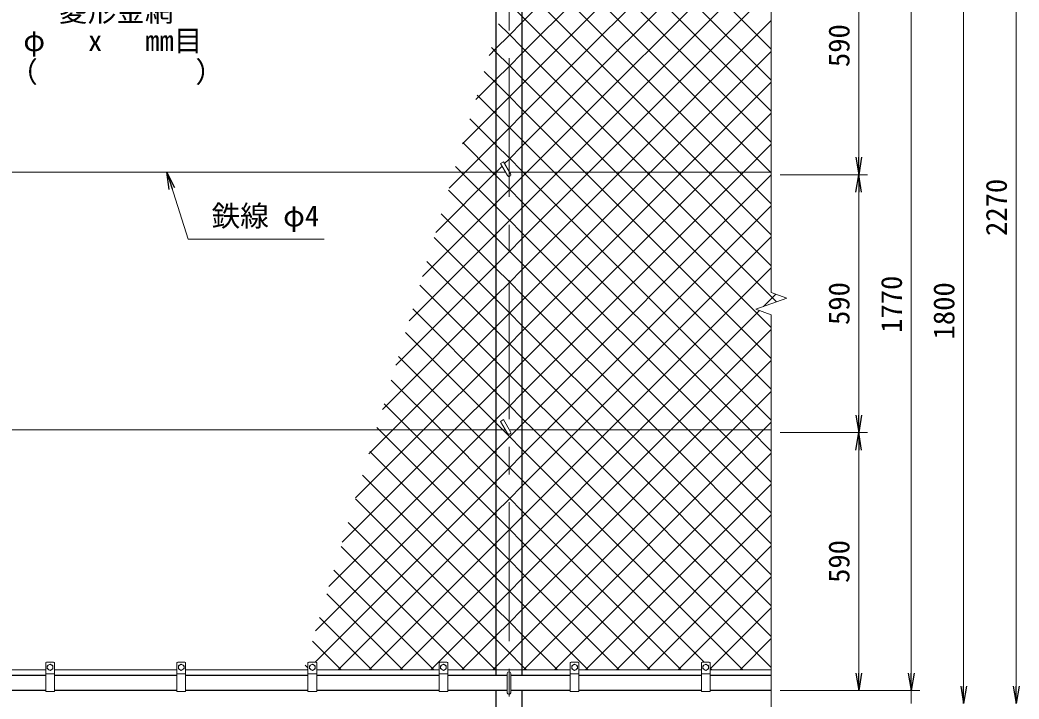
# Model space of a CAD drawing. Units: millimetres, scale not verified. Extents: x -4210 to 4210, y -2971 to 2972.
# Drawn here: x -2694 to -408, y -528 to 1026 of the extents above; entities that cross this region are included whole.
import ezdxf
from ezdxf.enums import TextEntityAlignment as Align

# ---------------------------------------------------------------- set-up
doc = ezdxf.new("R2010")
doc.units = ezdxf.units.MM
doc.header["$LTSCALE"] = 10
doc.linetypes.add('USER1', pattern=[50.8, 31.75, -6.35, 6.35, -6.35])
for name, color, linetype, lineweight in [('0-0_D-STR1', 1, 'Continuous', 25), ('0-1_D-STR3', 3, 'Continuous', 13), ('0-2_D-BMK', 2, 'USER1', 13), ('0-3_D-STR2', 7, 'Continuous', 13), ('0-4_D-STR-DIM', 7, 'Continuous', 13), ('0-5_0', 7, 'Continuous', 25), ('0-A_D-STR-TXT', 7, 'Continuous', 13)]:
    doc.layers.add(name, color=color, linetype=linetype, lineweight=lineweight)
doc.styles.add('ＭＳ ゴシック', font='')
doc.styles.get('ＭＳ ゴシック').set_extended_font_data('MS Gothic')

# ---------------------------------------------------------------- blocks, each defined once
blk = doc.blocks.new('_Open')
at = {"layer": '0-5_0'}
blk.add_line((-10, 1.667), (0, 0), dxfattribs=at)
blk.add_lwpolyline([(-10, -1.667), (0, 0), (-10, 0)], dxfattribs=at)

msp = doc.modelspace()

# ---------------------------------------------------------------- linework, layer by layer
at = {"layer": '0-0_D-STR1'}
for p, q in [((-1604.9, 1227.89), (-1604.9, -474.11)), ((-1544.4, -474.11), (-1544.4, 1227.89)), ((-2634.65, -474.11), (-2914.65, -474.11)), ((-2334.65, -474.11), (-2614.65, -474.11)), ((-2034.65, -474.11), (-2314.65, -474.11)), ((-1734.65, -474.11), (-2014.65, -474.11)), ((-1578.65, -474.11), (-1714.65, -474.11)), ((-1434.65, -474.11), (-1570.65, -474.11)), ((-1134.65, -474.11), (-1414.65, -474.11)), ((-974.65, -474.11), (-1114.65, -474.11)), ((-2634.65, -508.11), (-2914.65, -508.11)), ((-2334.65, -508.11), (-2614.65, -508.11)), ((-2034.65, -508.11), (-2314.65, -508.11)), ((-1734.65, -508.11), (-2014.65, -508.11)), ((-1578.65, -508.11), (-1714.65, -508.11)), ((-1434.65, -508.11), (-1570.65, -508.11)), ((-1134.65, -508.11), (-1414.65, -508.11)), ((-974.65, -508.11), (-1114.65, -508.11))]:
    msp.add_line(p, q, dxfattribs=at)
msp.add_lwpolyline([(-1604.9, -508.11), (-1604.9, -888.11), (-1544.4, -888.11), (-1544.4, -508.11)], dxfattribs=at)
at = {"layer": '0-1_D-STR3'}
for p, q in [((-1594.05, 697.48), (-1587.12, 701.48)), ((-1594.05, 697.48), (-1578.12, 669.89)), ((-1587.12, 701.48), (-1571.19, 673.89)), ((-1582.74, 677.89), (-3373.5, 677.89)), ((-974.65, 677.89), (-1573.5, 677.89)), ((-1594.05, 107.48), (-1587.12, 111.48)), ((-1594.05, 107.48), (-1578.12, 79.89)), ((-1587.12, 111.48), (-1571.19, 83.89)), ((-1582.74, 87.89), (-3373.5, 87.89)), ((-974.65, 87.89), (-1573.5, 87.89)), ((-2634.65, -510.11), (-2634.65, -445.11)), ((-2616.65, -443.11), (-2632.65, -443.11)), ((-2631.15, -458.85), (-2631.15, -451.37)), ((-2618.15, -458.85), (-2618.15, -451.37)), ((-2614.65, -510.11), (-2614.65, -445.11)), ((-2334.65, -510.11), (-2334.65, -445.11)), ((-2316.65, -443.11), (-2332.65, -443.11)), ((-2331.15, -458.85), (-2331.15, -451.37)), ((-2318.15, -458.85), (-2318.15, -451.37)), ((-2314.65, -510.11), (-2314.65, -445.11)), ((-2034.65, -510.11), (-2034.65, -445.11)), ((-2016.65, -443.11), (-2032.65, -443.11)), ((-2031.15, -458.85), (-2031.15, -451.37)), ((-2018.15, -458.85), (-2018.15, -451.37)), ((-2014.65, -510.11), (-2014.65, -445.11)), ((-1734.65, -510.11), (-1734.65, -445.11)), ((-1716.65, -443.11), (-1732.65, -443.11)), ((-1731.15, -458.85), (-1731.15, -451.37)), ((-1718.15, -458.85), (-1718.15, -451.37)), ((-1714.65, -510.11), (-1714.65, -445.11)), ((-1434.65, -510.11), (-1434.65, -445.11)), ((-1416.65, -443.11), (-1432.65, -443.11)), ((-1431.15, -458.85), (-1431.15, -451.37)), ((-1418.15, -458.85), (-1418.15, -451.37)), ((-1414.65, -510.11), (-1414.65, -445.11)), ((-1134.65, -510.11), (-1134.65, -445.11)), ((-1116.65, -443.11), (-1132.65, -443.11)), ((-1131.15, -458.85), (-1131.15, -451.37)), ((-1118.15, -458.85), (-1118.15, -451.37)), ((-1114.65, -510.11), (-1114.65, -445.11)), ((-2914.65, -461.11), (-2634.65, -461.11)), ((-2614.65, -470.11), (-2634.65, -470.11)), ((-2631.15, -458.85), (-2624.65, -462.61)), ((-2624.65, -462.61), (-2618.15, -458.85)), ((-2614.65, -461.11), (-2334.65, -461.11)), ((-2314.65, -470.11), (-2334.65, -470.11)), ((-2331.15, -458.85), (-2324.65, -462.61)), ((-2324.65, -462.61), (-2318.15, -458.85)), ((-2314.65, -461.11), (-2034.65, -461.11)), ((-2014.65, -470.11), (-2034.65, -470.11)), ((-2031.15, -458.85), (-2024.65, -462.61)), ((-2024.65, -462.61), (-2018.15, -458.85)), ((-2014.65, -461.11), (-1734.65, -461.11)), ((-1714.65, -470.11), (-1734.65, -470.11)), ((-1731.15, -458.85), (-1724.65, -462.61)), ((-1724.65, -462.61), (-1718.15, -458.85)), ((-1714.65, -461.11), (-1434.65, -461.11)), ((-1578.65, -513.11), (-1578.65, -469.11)), ((-1570.65, -513.11), (-1570.65, -469.11)), ((-1414.65, -470.11), (-1434.65, -470.11)), ((-1431.15, -458.85), (-1424.65, -462.61)), ((-1424.65, -462.61), (-1418.15, -458.85)), ((-1414.65, -461.11), (-1134.65, -461.11)), ((-1114.65, -470.11), (-1134.65, -470.11)), ((-1131.15, -458.85), (-1124.65, -462.61)), ((-1124.65, -462.61), (-1118.15, -458.85)), ((-1114.65, -461.11), (-974.65, -461.11)), ((-2614.65, -510.11), (-2634.65, -510.11)), ((-2314.65, -510.11), (-2334.65, -510.11)), ((-2014.65, -510.11), (-2034.65, -510.11)), ((-1714.65, -510.11), (-1734.65, -510.11)), ((-1414.65, -510.11), (-1434.65, -510.11)), ((-1114.65, -510.11), (-1134.65, -510.11))]:
    msp.add_line(p, q, dxfattribs=at)
for points in [[(-2631.15, -451.37), (-2624.65, -447.61), (-2618.15, -451.37)], [(-2331.15, -451.37), (-2324.65, -447.61), (-2318.15, -451.37)], [(-2031.15, -451.37), (-2024.65, -447.61), (-2018.15, -451.37)], [(-1731.15, -451.37), (-1724.65, -447.61), (-1718.15, -451.37)], [(-1431.15, -451.37), (-1424.65, -447.61), (-1418.15, -451.37)], [(-1131.15, -451.37), (-1124.65, -447.61), (-1118.15, -451.37)]]:
    msp.add_lwpolyline(points, dxfattribs=at)
for centre in [(-2624.65, -455.11), (-2324.65, -455.11), (-2024.65, -455.11), (-1724.65, -455.11), (-1424.65, -455.11), (-1124.65, -455.11)]:
    msp.add_circle(centre, 6.49, dxfattribs=at)
for centre, radius, start, end in [((-1574.65, 671.89), 4, 210, 30), ((-1574.65, 81.89), 4, 210, 30), ((-2632.65, -445.11), 2, 90, 180), ((-2616.65, -445.11), 2, 0, 90), ((-2332.65, -445.11), 2, 90, 180), ((-2316.65, -445.11), 2, 0, 90), ((-2032.65, -445.11), 2, 90, 180), ((-2016.65, -445.11), 2, 0, 90), ((-1732.65, -445.11), 2, 90, 180), ((-1716.65, -445.11), 2, 0, 90), ((-1432.65, -445.11), 2, 90, 180), ((-1416.65, -445.11), 2, 0, 90), ((-1132.65, -445.11), 2, 90, 180), ((-1116.65, -445.11), 2, 0, 90), ((-1574.65, -469.11), 4, 0, 180), ((-1574.65, -513.11), 4, 180, 0)]:
    msp.add_arc(centre, radius, start, end, dxfattribs=at)
at = {"layer": '0-2_D-BMK'}
msp.add_line((-1574.65, -903.11), (-1574.65, 1746.89), dxfattribs=at)
at = {"layer": '0-3_D-STR2'}
for p, q in [((-1544.4, 1020.67), (-1350.18, 1214.89)), ((-1544.4, 949.96), (-1279.47, 1214.89)), ((-1544.4, 879.25), (-1208.76, 1214.89)), ((-974.65, 817.22), (-1372.32, 1214.89)), ((-974.65, 887.94), (-1301.61, 1214.89)), ((-974.65, 958.65), (-1230.9, 1214.89)), ((-974.65, 746.51), (-1425.03, 1196.89)), ((-1047.45, 677.89), (-1544.4, 1174.84)), ((-1462.92, 677.89), (-974.65, 1166.16)), ((-1118.16, 677.89), (-1544.4, 1104.13)), ((-1392.21, 677.89), (-974.65, 1095.45)), ((-1574.65, 990.42), (-1544.4, 1020.67)), ((-1321.5, 677.89), (-974.65, 1024.74)), ((-1604.9, 960.17), (-1574.65, 990.42)), ((-1620.28, 944.79), (-1604.9, 960.17)), ((-1604.9, 952.5), (-1614.93, 962.53)), ((-1574.65, 922.25), (-1604.9, 952.5)), ((-1574.65, 919.71), (-1544.4, 949.96)), ((-1250.79, 677.89), (-974.65, 954.03)), ((-1604.9, 889.46), (-1574.65, 919.71)), ((-1544.4, 892), (-1574.65, 922.25)), ((-1604.9, 881.79), (-1631.32, 908.2)), ((-1330.3, 677.89), (-1544.4, 892)), ((-1650.82, 843.55), (-1604.9, 889.46)), ((-1574.65, 851.54), (-1604.9, 881.79)), ((-1574.65, 849), (-1544.4, 879.25)), ((-1180.07, 677.89), (-974.65, 883.31)), ((-1604.9, 811.08), (-1647.7, 853.88)), ((-1604.9, 818.75), (-1574.65, 849)), ((-1544.4, 821.29), (-1574.65, 851.54)), ((-1681.35, 742.31), (-1604.9, 818.75)), ((-1574.65, 780.83), (-1604.9, 811.08)), ((-1401.01, 677.89), (-1544.4, 821.29)), ((-1109.36, 677.89), (-974.65, 812.6)), ((-1604.9, 740.37), (-1664.08, 799.55)), ((-1544.4, 750.58), (-1574.65, 780.83)), ((-1613.14, 677.89), (-1680.47, 745.22)), ((-1574.65, 710.12), (-1604.9, 740.37)), ((-1471.72, 677.89), (-1544.4, 750.58)), ((-1038.65, 677.89), (-974.65, 741.89)), ((-1544.4, 679.87), (-1574.65, 710.12)), ((-1683.85, 677.89), (-1696.85, 690.9)), ((-1604.9, 598.95), (-1683.85, 677.89)), ((-1604.9, 669.66), (-1613.14, 677.89)), ((-1574.65, 639.41), (-1604.9, 669.66)), ((-1542.43, 677.89), (-1544.4, 679.87)), ((-1544.4, 596.41), (-1462.92, 677.89)), ((-1544.4, 525.7), (-1392.21, 677.89)), ((-1544.4, 454.99), (-1321.5, 677.89)), ((-1544.4, 384.28), (-1250.79, 677.89)), ((-1544.4, 313.56), (-1180.07, 677.89)), ((-1544.4, 242.85), (-1109.36, 677.89)), ((-1544.4, 172.14), (-1038.65, 677.89)), ((-974.65, 110.12), (-1542.43, 677.89)), ((-974.65, 180.83), (-1471.72, 677.89)), ((-974.65, 251.54), (-1401.01, 677.89)), ((-974.65, 322.25), (-1330.3, 677.89)), ((-974.65, 534.38), (-1118.16, 677.89)), ((-974.65, 605.09), (-1047.45, 677.89)), ((-1604.9, 528.24), (-1713.24, 636.57)), ((-1544.4, 609.16), (-1574.65, 639.41)), ((-1574.65, 568.7), (-1604.9, 598.95)), ((-1574.65, 566.16), (-1544.4, 596.41)), ((-1023.14, 87.89), (-1544.4, 609.16)), ((-1604.9, 457.53), (-1729.62, 582.24)), ((-1604.9, 535.91), (-1574.65, 566.16)), ((-1544.4, 538.45), (-1574.65, 568.7)), ((-1803.48, 337.33), (-1604.9, 535.91)), ((-1604.9, 386.81), (-1746, 527.91)), ((-1574.65, 497.99), (-1604.9, 528.24)), ((-1574.65, 495.45), (-1544.4, 525.7)), ((-1093.85, 87.89), (-1544.4, 538.45)), ((-1416.52, 87.89), (-974.65, 529.76)), ((-1604.9, 465.2), (-1574.65, 495.45)), ((-1544.4, 467.74), (-1574.65, 497.99)), ((-1834.01, 236.09), (-1604.9, 465.2)), ((-1604.9, 316.1), (-1762.39, 473.59)), ((-1574.65, 427.28), (-1604.9, 457.53)), ((-1164.56, 87.89), (-1544.4, 467.74)), ((-1345.81, 87.89), (-974.65, 459.05)), ((-1574.65, 424.74), (-1544.4, 454.99)), ((-1604.9, 245.39), (-1778.77, 419.26)), ((-1604.9, 394.49), (-1574.65, 424.74)), ((-1544.4, 397.03), (-1574.65, 427.28)), ((-1864.54, 134.85), (-1604.9, 394.49)), ((-1235.27, 87.89), (-1544.4, 397.03)), ((-992.65, 370.34), (-964.24, 398.75)), ((-1574.65, 356.56), (-1604.9, 386.81)), ((-1574.65, 354.03), (-1544.4, 384.28)), ((-1604.9, 174.68), (-1795.15, 364.93)), ((-1604.9, 323.78), (-1574.65, 354.03)), ((-1544.4, 326.31), (-1574.65, 356.56)), ((-1840.79, 87.89), (-1604.9, 323.78)), ((-1305.98, 87.89), (-1544.4, 326.31)), ((-1574.65, 285.85), (-1604.9, 316.1)), ((-1574.65, 283.31), (-1544.4, 313.56)), ((-1604.9, 253.06), (-1574.65, 283.31)), ((-1544.4, 255.6), (-1574.65, 285.85)), ((-1770.07, 87.89), (-1604.9, 253.06)), ((-1376.69, 87.89), (-1544.4, 255.6)), ((-1574.65, 215.14), (-1604.9, 245.39)), ((-1574.65, 212.6), (-1544.4, 242.85)), ((-1133.68, 87.89), (-974.65, 246.92)), ((-1604.9, 182.35), (-1574.65, 212.6)), ((-1544.4, 184.89), (-1574.65, 215.14)), ((-1730.25, 87.89), (-1844.31, 201.95)), ((-1447.4, 87.89), (-1544.4, 184.89)), ((-1699.36, 87.89), (-1604.9, 182.35)), ((-1574.65, 144.43), (-1604.9, 174.68)), ((-1574.65, 141.89), (-1544.4, 172.14)), ((-1062.97, 87.89), (-974.65, 176.21)), ((-1800.96, 87.89), (-1860.69, 147.63)), ((-1604.9, 111.64), (-1574.65, 141.89)), ((-1544.4, 114.18), (-1574.65, 144.43)), ((-1871.67, 87.89), (-1877.07, 93.3)), ((-1628.65, 87.89), (-1604.9, 111.64)), ((-1518.11, 87.89), (-1544.4, 114.18)), ((-1986.67, -270.13), (-1628.65, 87.89)), ((-1956.14, -168.88), (-1699.36, 87.89)), ((-1925.61, -67.64), (-1770.07, 87.89)), ((-1895.08, 33.6), (-1840.79, 87.89)), ((-1604.9, -178.87), (-1871.67, 87.89)), ((-1604.9, -108.16), (-1800.96, 87.89)), ((-1604.9, -37.45), (-1730.25, 87.89)), ((-1544.4, -39.99), (-1416.52, 87.89)), ((-1544.4, -110.7), (-1345.81, 87.89)), ((-1544.4, -322.83), (-1133.68, 87.89)), ((-1544.4, -393.54), (-1062.97, 87.89)), ((-974.65, -455.57), (-1518.11, 87.89)), ((-974.65, -384.86), (-1447.4, 87.89)), ((-974.65, -314.15), (-1376.69, 87.89)), ((-974.65, -243.44), (-1305.98, 87.89)), ((-974.65, -172.72), (-1235.27, 87.89)), ((-974.65, -102.01), (-1164.56, 87.89)), ((-974.65, -31.3), (-1093.85, 87.89)), ((-974.65, 39.41), (-1023.14, 87.89)), ((-1470.55, -461.11), (-974.65, 34.79)), ((-1604.9, -320.29), (-1909.84, -15.36)), ((-1574.65, -67.7), (-1604.9, -37.45)), ((-1574.65, -70.24), (-1544.4, -39.99)), ((-1399.84, -461.11), (-974.65, -35.92)), ((-1544.4, -97.95), (-1574.65, -67.7)), ((-1604.9, -391), (-1926.22, -69.68)), ((-1604.9, -100.49), (-1574.65, -70.24)), ((-1965.52, -461.11), (-1604.9, -100.49)), ((-1574.65, -138.41), (-1604.9, -108.16)), ((-1574.65, -140.95), (-1544.4, -110.7)), ((-1181.25, -461.11), (-1544.4, -97.95)), ((-1329.13, -461.11), (-974.65, -106.63)), ((-1605.51, -461.11), (-1942.61, -124.01)), ((-1604.9, -171.2), (-1574.65, -140.95)), ((-1544.4, -168.66), (-1574.65, -138.41)), ((-1676.22, -461.11), (-1958.99, -178.34)), ((-1894.81, -461.11), (-1604.9, -171.2)), ((-1574.65, -209.12), (-1604.9, -178.87)), ((-1251.96, -461.11), (-1544.4, -168.66)), ((-1258.41, -461.11), (-974.65, -177.35)), ((-1544.4, -239.37), (-1574.65, -209.12)), ((-1746.93, -461.11), (-1975.37, -232.66)), ((-1322.67, -461.11), (-1544.4, -239.37)), ((-1187.7, -461.11), (-974.65, -248.06)), ((-1817.64, -461.11), (-1991.76, -286.99)), ((-1114.65, -458.77), (-974.65, -318.77)), ((-1888.35, -461.11), (-2008.14, -341.32)), ((-1574.65, -350.54), (-1604.9, -320.29)), ((-1574.65, -353.08), (-1544.4, -322.83)), ((-1604.9, -383.33), (-1574.65, -353.08)), ((-1544.4, -380.79), (-1574.65, -350.54)), ((-1682.68, -461.11), (-1604.9, -383.33)), ((-1464.09, -461.11), (-1544.4, -380.79)), ((-1959.06, -461.11), (-2024.53, -395.64)), ((-1574.65, -421.25), (-1604.9, -391)), ((-1574.65, -423.79), (-1544.4, -393.54)), ((-1046.28, -461.11), (-974.65, -389.48)), ((-1604.9, -454.04), (-1574.65, -423.79)), ((-1544.4, -451.5), (-1574.65, -421.25)), ((-2034.65, -456.23), (-2040.91, -449.97)), ((-1611.97, -461.11), (-1604.9, -454.04)), ((-1534.8, -461.11), (-1544.4, -451.5)), ((-1110.54, -461.11), (-1114.65, -456.99)), ((-2036.23, -461.11), (-2034.65, -459.53)), ((-975.57, -461.11), (-974.65, -460.19))]:
    msp.add_line(p, q, dxfattribs=at)
for points in [[(-1772.95, 438.58), (-1604.9, 606.62), (-1574.65, 636.87), (-1544.4, 667.12), (-1533.63, 677.89), (-996.63, 1214.89)], [(-1711.88, 641.06), (-1675.05, 677.89), (-1604.9, 748.04), (-1574.65, 778.29), (-1544.4, 808.54), (-1138.05, 1214.89)], [(-1584.79, 697.45), (-1574.65, 707.58), (-1544.4, 737.83), (-1067.34, 1214.89)], [(-974.65, 675.8), (-976.74, 677.89), (-1513.74, 1214.89)], [(-974.65, 463.67), (-1188.88, 677.89), (-1544.4, 1033.42), (-1574.65, 1063.67), (-1582.17, 1071.18)], [(-962.87, 381.18), (-1259.59, 677.89), (-1544.4, 962.71), (-1574.65, 992.96), (-1598.55, 1016.86)], [(-1742.41, 539.82), (-1604.9, 677.33), (-1604.34, 677.89), (-1590.64, 691.59)], [(-2017.2, -371.37), (-1604.9, 40.93), (-1574.65, 71.18), (-1557.94, 87.89), (-1544.4, 101.43), (-974.65, 671.18)], [(-2018.23, -443.11), (-1604.9, -29.78), (-1574.65, 0.47), (-1544.4, 30.72), (-1487.23, 87.89), (-974.65, 600.47)], [(-1824.1, -461.11), (-1604.9, -241.91), (-1574.65, -211.66), (-1544.4, -181.41), (-1275.1, 87.89), (-1001.85, 361.14)], [(-1039.82, -461.11), (-1544.4, 43.47), (-1574.65, 73.72), (-1588.82, 87.89), (-1604.9, 103.97), (-1811.54, 310.61)], [(-1753.39, -461.11), (-1604.9, -312.62), (-1574.65, -282.37), (-1544.4, -252.12), (-1204.39, 87.89), (-974.65, 317.63)], [(-1128.54, -443.11), (-1544.4, -27.24), (-1574.65, 3.01), (-1604.9, 33.26), (-1659.54, 87.89), (-1827.92, 256.28)], [(-1541.26, -461.11), (-992.26, 87.89), (-974.65, 105.5)], [(-1393.38, -461.11), (-1544.4, -310.08), (-1574.65, -279.83), (-1604.9, -249.58), (-1893.46, 38.97)]]:
    msp.add_lwpolyline(points, dxfattribs=at)
at = {"layer": '0-4_D-STR-DIM'}
for p, q in [((-974.65, 1766.89), (-974.65, 402.55)), ((-414.65, 1691.89), (-414.65, -498.11)), ((-774.65, 711.89), (-774.65, 1221.89)), ((-654.65, 1221.89), (-654.65, -468.11)), ((-534.65, -498.11), (-534.65, 1221.89)), ((-954.65, 671.89), (-754.65, 671.89)), ((-954.65, 671.89), (-754.65, 671.89)), ((-774.65, 631.89), (-774.65, 121.89)), ((-1009.89, 364.07), (-939.41, 389.72)), ((-939.41, 389.72), (-974.65, 402.55)), ((-974.65, 351.24), (-1009.89, 364.07)), ((-974.65, 351.24), (-974.65, -628.11)), ((-954.65, 81.89), (-754.65, 81.89)), ((-954.65, 81.89), (-754.65, 81.89)), ((-774.65, -468.11), (-774.65, 41.89)), ((-654.65, -468.11), (-654.65, -428.11)), ((-954.65, -508.11), (-634.65, -508.11)), ((-954.65, -508.11), (-634.65, -508.11)), ((-954.65, -508.11), (-754.65, -508.11)), ((-654.65, -508.11), (-654.65, -538.11))]:
    msp.add_line(p, q, dxfattribs=at)
at = {"layer": '0-A_D-STR-TXT'}
msp.add_lwpolyline([(-1997.7, 524.26), (-2309.03, 524.26), (-2357.12, 675.99)], dxfattribs=at)

# ---------------------------------------------------------------- block references
at = {"layer": '0-4_D-STR-DIM', "xscale": 4, "yscale": 4}
for p, rotation in [((-774.65, 671.89), 270), ((-774.65, 671.89), 90), ((-774.65, 81.89), 270), ((-774.65, 81.89), 90), ((-774.65, -508.11), 270), ((-654.65, -508.11), 270), ((-654.65, -508.11), 270), ((-534.65, -538.11), 270), ((-414.65, -538.11), 270)]:
    msp.add_blockref('_Open', p, dxfattribs=dict(at, rotation=rotation))
at = {"layer": '0-A_D-STR-TXT', "xscale": 4, "yscale": 4, "rotation": 107.58773}
msp.add_blockref('_Open', (-2357.73, 677.89), dxfattribs=at)

# ---------------------------------------------------------------- texts
at = {"layer": '0-4_D-STR-DIM', "style": 'ＭＳ ゴシック'}
for s, p in [('590', (-781.4, 918.02)), ('2270', (-421.4, 531.64)), ('1770', (-661.4, 309.99)), ('590', (-781.4, 328.02)), ('1800', (-541.4, 294.99)), ('590', (-781.4, -261.98))]:
    msp.add_text(s, height=48.09, rotation=90, dxfattribs=at).set_placement(p, align=Align.BOTTOM_LEFT)
at = {"layer": '0-A_D-STR-TXT', "style": 'ＭＳ ゴシック'}
for s, p in [('菱形金網', (-2604.6, 1007.79)), ('φ   x   mm目', (-2685.82, 940.2)), ('（\u3000\u3000   \u3000\u3000）', (-2718.3, 868.55)), ('鉄線 φ4', (-2255.32, 539.13))]:
    msp.add_text(s, height=48.09, dxfattribs=at).set_placement(p, align=Align.BOTTOM_LEFT)

doc.saveas('drawing.dxf')
